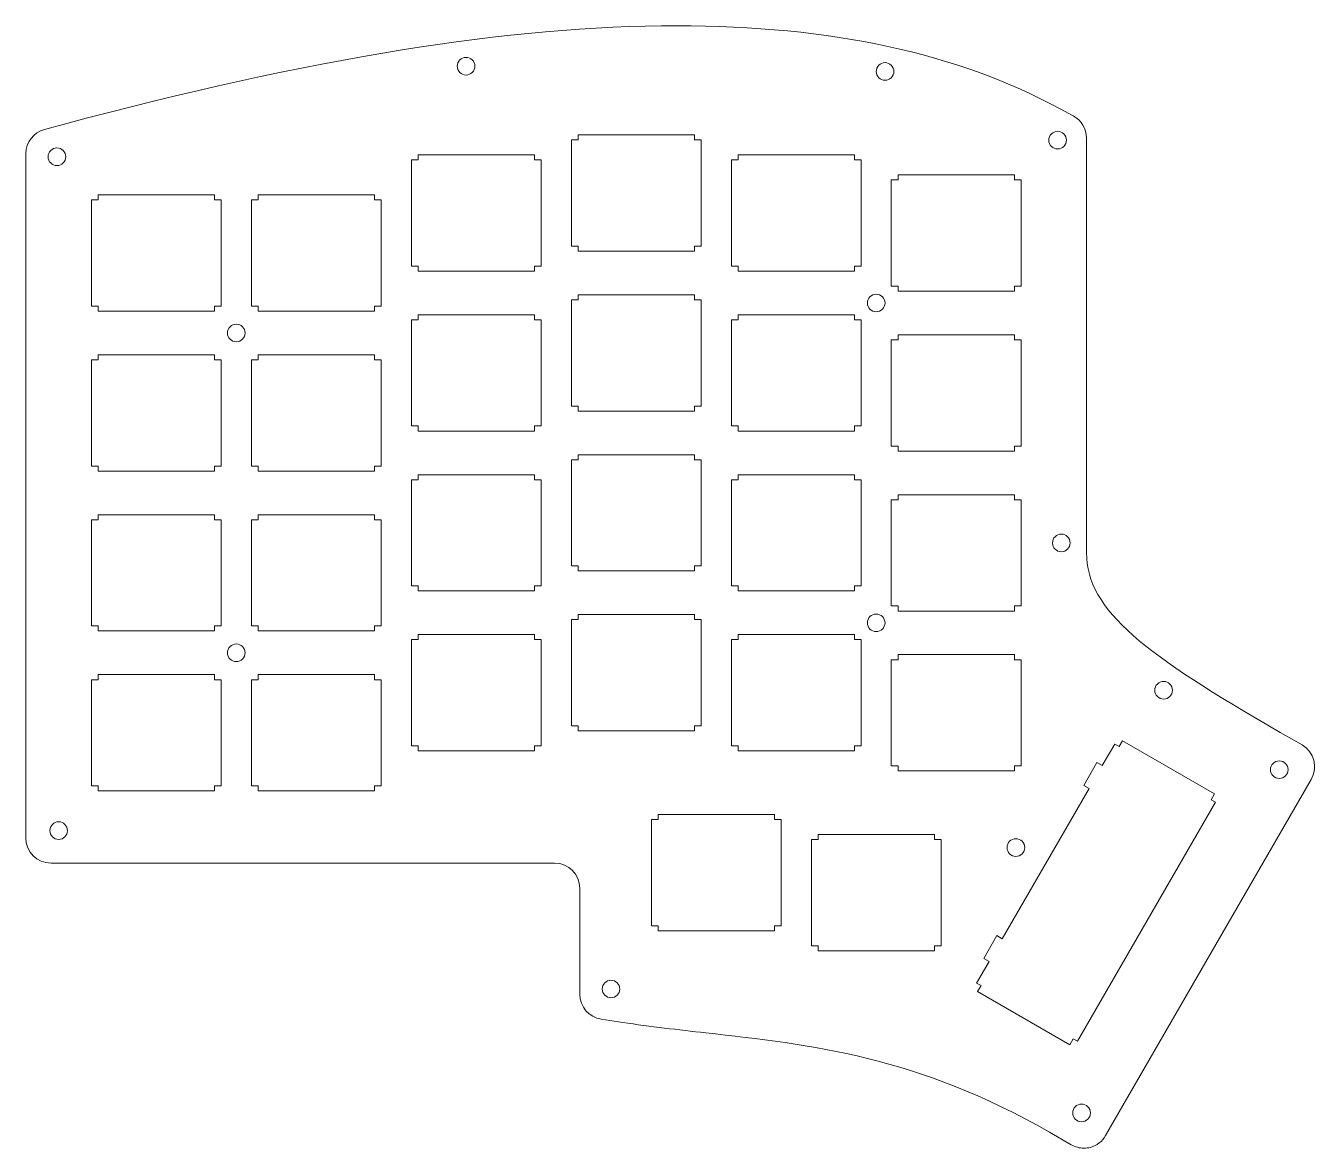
# Model space of a CAD drawing. Header units: inches. Extents: x 28 to 182, y -215 to -82.
import ezdxf

# ---------------------------------------------------------------- set-up
doc = ezdxf.new("R2010")
doc.units = ezdxf.units.IN
doc.header["$MEASUREMENT"] = 0
doc.layers.add('Capa 1', color=7, linetype='Continuous')

msp = doc.modelspace()

# ---------------------------------------------------------------- linework, layer by layer
at = {"layer": 'Capa 1', "color": 29, "lineweight": 20}
for points in [[(94.08, -94.58), (94.08, -95.18), (93.28, -95.18), (93.28, -107.83), (94.08, -107.83), (94.08, -108.43), (107.93, -108.43), (107.93, -107.83), (108.73, -107.83), (108.73, -95.18), (107.93, -95.18), (107.93, -94.58), (94.08, -94.58)], [(75.03, -96.96), (75.03, -97.56), (74.23, -97.56), (74.23, -110.21), (75.03, -110.21), (75.03, -110.81), (88.88, -110.81), (88.88, -110.21), (89.68, -110.21), (89.68, -97.56), (88.88, -97.56), (88.88, -96.96), (75.03, -96.96)], [(113.13, -96.96), (113.13, -97.56), (112.33, -97.56), (112.33, -110.21), (113.13, -110.21), (113.13, -110.81), (126.98, -110.81), (126.98, -110.21), (127.78, -110.21), (127.78, -97.56), (126.98, -97.56), (126.98, -96.96), (113.13, -96.96)], [(132.18, -99.35), (132.18, -99.95), (131.38, -99.95), (131.38, -112.6), (132.18, -112.6), (132.18, -113.2), (146.03, -113.2), (146.03, -112.6), (146.83, -112.6), (146.83, -99.95), (146.03, -99.95), (146.03, -99.35), (132.18, -99.35)], [(36.93, -101.73), (36.93, -102.33), (36.13, -102.33), (36.13, -114.98), (36.93, -114.98), (36.93, -115.58), (50.78, -115.58), (50.78, -114.98), (51.58, -114.98), (51.58, -102.33), (50.78, -102.33), (50.78, -101.73), (36.93, -101.73)], [(55.98, -101.73), (55.98, -102.33), (55.18, -102.33), (55.18, -114.98), (55.98, -114.98), (55.98, -115.58), (69.83, -115.58), (69.83, -114.98), (70.63, -114.98), (70.63, -102.33), (69.83, -102.33), (69.83, -101.73), (55.98, -101.73)], [(94.08, -113.63), (94.08, -114.23), (93.28, -114.23), (93.28, -126.88), (94.08, -126.88), (94.08, -127.48), (107.93, -127.48), (107.93, -126.88), (108.73, -126.88), (108.73, -114.23), (107.93, -114.23), (107.93, -113.63), (94.08, -113.63)], [(75.03, -116.01), (75.03, -116.61), (74.23, -116.61), (74.23, -129.26), (75.03, -129.26), (75.03, -129.86), (88.88, -129.86), (88.88, -129.26), (89.68, -129.26), (89.68, -116.61), (88.88, -116.61), (88.88, -116.01), (75.03, -116.01)], [(113.13, -116.01), (113.13, -116.61), (112.33, -116.61), (112.33, -129.26), (113.13, -129.26), (113.13, -129.86), (126.98, -129.86), (126.98, -129.26), (127.78, -129.26), (127.78, -116.61), (126.98, -116.61), (126.98, -116.01), (113.13, -116.01)], [(132.18, -118.4), (132.18, -119), (131.38, -119), (131.38, -131.65), (132.18, -131.65), (132.18, -132.25), (146.03, -132.25), (146.03, -131.65), (146.83, -131.65), (146.83, -119), (146.03, -119), (146.03, -118.4), (132.18, -118.4)], [(36.93, -120.78), (36.93, -121.38), (36.13, -121.38), (36.13, -134.03), (36.93, -134.03), (36.93, -134.63), (50.78, -134.63), (50.78, -134.03), (51.58, -134.03), (51.58, -121.38), (50.78, -121.38), (50.78, -120.78), (36.93, -120.78)], [(55.98, -120.78), (55.98, -121.38), (55.18, -121.38), (55.18, -134.03), (55.98, -134.03), (55.98, -134.63), (69.83, -134.63), (69.83, -134.03), (70.63, -134.03), (70.63, -121.38), (69.83, -121.38), (69.83, -120.78), (55.98, -120.78)], [(94.08, -132.68), (94.08, -133.28), (93.28, -133.28), (93.28, -145.93), (94.08, -145.93), (94.08, -146.53), (107.93, -146.53), (107.93, -145.93), (108.73, -145.93), (108.73, -133.28), (107.93, -133.28), (107.93, -132.68), (94.08, -132.68)], [(75.03, -135.06), (75.03, -135.66), (74.23, -135.66), (74.23, -148.31), (75.03, -148.31), (75.03, -148.91), (88.88, -148.91), (88.88, -148.31), (89.68, -148.31), (89.68, -135.66), (88.88, -135.66), (88.88, -135.06), (75.03, -135.06)], [(113.13, -135.06), (113.13, -135.66), (112.33, -135.66), (112.33, -148.31), (113.13, -148.31), (113.13, -148.91), (126.98, -148.91), (126.98, -148.31), (127.78, -148.31), (127.78, -135.66), (126.98, -135.66), (126.98, -135.06), (113.13, -135.06)], [(132.18, -137.45), (132.18, -138.05), (131.38, -138.05), (131.38, -150.7), (132.18, -150.7), (132.18, -151.3), (146.03, -151.3), (146.03, -150.7), (146.83, -150.7), (146.83, -138.05), (146.03, -138.05), (146.03, -137.45), (132.18, -137.45)], [(36.93, -139.83), (36.93, -140.43), (36.13, -140.43), (36.13, -153.08), (36.93, -153.08), (36.93, -153.68), (50.78, -153.68), (50.78, -153.08), (51.58, -153.08), (51.58, -140.43), (50.78, -140.43), (50.78, -139.83), (36.93, -139.83)], [(55.98, -139.83), (55.98, -140.43), (55.18, -140.43), (55.18, -153.08), (55.98, -153.08), (55.98, -153.68), (69.83, -153.68), (69.83, -153.08), (70.63, -153.08), (70.63, -140.43), (69.83, -140.43), (69.83, -139.83), (55.98, -139.83)], [(94.08, -151.73), (94.08, -152.33), (93.28, -152.33), (93.28, -164.98), (94.08, -164.98), (94.08, -165.58), (107.93, -165.58), (107.93, -164.98), (108.73, -164.98), (108.73, -152.33), (107.93, -152.33), (107.93, -151.73), (94.08, -151.73)], [(75.03, -154.11), (75.03, -154.71), (74.23, -154.71), (74.23, -167.36), (75.03, -167.36), (75.03, -167.96), (88.88, -167.96), (88.88, -167.36), (89.68, -167.36), (89.68, -154.71), (88.88, -154.71), (88.88, -154.11), (75.03, -154.11)], [(113.13, -154.11), (113.13, -154.71), (112.33, -154.71), (112.33, -167.36), (113.13, -167.36), (113.13, -167.96), (126.98, -167.96), (126.98, -167.36), (127.78, -167.36), (127.78, -154.71), (126.98, -154.71), (126.98, -154.11), (113.13, -154.11)], [(132.18, -156.5), (132.18, -157.1), (131.38, -157.1), (131.38, -169.75), (132.18, -169.75), (132.18, -170.35), (146.03, -170.35), (146.03, -169.75), (146.83, -169.75), (146.83, -157.1), (146.03, -157.1), (146.03, -156.5), (132.18, -156.5)], [(36.93, -158.88), (36.93, -159.48), (36.13, -159.48), (36.13, -172.13), (36.93, -172.13), (36.93, -172.73), (50.78, -172.73), (50.78, -172.13), (51.58, -172.13), (51.58, -159.48), (50.78, -159.48), (50.78, -158.88), (36.93, -158.88)], [(55.98, -158.88), (55.98, -159.48), (55.18, -159.48), (55.18, -172.13), (55.98, -172.13), (55.98, -172.73), (69.83, -172.73), (69.83, -172.13), (70.63, -172.13), (70.63, -159.48), (69.83, -159.48), (69.83, -158.88), (55.98, -158.88)], [(169.98, -174.09), (169.47, -173.79), (169.87, -173.08), (158.9, -166.75), (158.5, -167.45), (157.98, -167.15), (156.5, -169.72), (155.85, -169.35), (154.29, -172.07), (154.93, -172.44), (144.59, -190.34), (143.95, -189.97), (142.38, -192.69), (143.02, -193.06), (141.54, -195.63), (142.06, -195.93), (141.65, -196.63), (152.62, -202.96), (153.03, -202.26), (153.55, -202.56), (169.98, -174.09)], [(103.61, -175.55), (103.61, -176.15), (102.81, -176.15), (102.81, -188.8), (103.61, -188.8), (103.61, -189.4), (117.46, -189.4), (117.46, -188.8), (118.26, -188.8), (118.26, -176.15), (117.46, -176.15), (117.46, -175.55), (103.61, -175.55)], [(122.66, -177.93), (122.66, -178.53), (121.86, -178.53), (121.86, -191.18), (122.66, -191.18), (122.66, -191.78), (136.51, -191.78), (136.51, -191.18), (137.31, -191.18), (137.31, -178.53), (136.51, -178.53), (136.51, -177.93), (122.66, -177.93)]]:
    msp.add_lwpolyline(points, dxfattribs=at)
for points, knots in [([(154.31, -215.29), (153.78, -215.29), (153.27, -215.15), (152.81, -214.89), (152.81, -214.89), (150.21, -213.39), (150.21, -213.39), (134.58, -204.37), (121.72, -202.94), (109.28, -201.55), (106.03, -201.19), (102.69, -200.81), (99.39, -200.31), (99.39, -200.31), (96.84, -199.93), (96.84, -199.93), (95.38, -199.7), (94.29, -198.44), (94.29, -196.96), (94.29, -196.96), (94.29, -184.33), (94.29, -184.33), (94.29, -182.67), (92.95, -181.33), (91.29, -181.33), (91.29, -181.33), (31.32, -181.33), (31.32, -181.33), (29.67, -181.33), (28.32, -179.99), (28.32, -178.33), (28.32, -178.33), (28.32, -96.83), (28.32, -96.83), (28.32, -95.48), (29.23, -94.29), (30.54, -93.94), (30.54, -93.94), (32.76, -93.34), (32.76, -93.34), (62.13, -85.44), (86.03, -81.59), (105.84, -81.59), (124.28, -81.59), (139.21, -84.83), (151.48, -91.48), (151.48, -91.48), (153.05, -92.33), (153.05, -92.33), (154.02, -92.85), (154.62, -93.86), (154.62, -94.96), (154.62, -94.96), (154.62, -144.38), (154.62, -144.38), (154.62, -151.29), (161.74, -156.56), (177.68, -165.76), (177.68, -165.76), (180.28, -167.26), (180.28, -167.26), (181.71, -168.09), (182.2, -169.92), (181.38, -171.36), (181.38, -171.36), (156.9, -213.79), (156.9, -213.79), (156.51, -214.48), (155.85, -214.98), (155.08, -215.19), (154.83, -215.25), (154.57, -215.29), (154.31, -215.29)], [0, 0, 0, 0, 1, 1, 1, 2, 2, 2, 3, 3, 3, 4, 4, 4, 5, 5, 5, 6, 6, 6, 7, 7, 7, 8, 8, 8, 9, 9, 9, 10, 10, 10, 11, 11, 11, 12, 12, 12, 13, 13, 13, 14, 14, 14, 15, 15, 15, 16, 16, 16, 17, 17, 17, 18, 18, 18, 19, 19, 19, 20, 20, 20, 21, 21, 21, 22, 22, 22, 23, 23, 23, 24, 24, 24, 24]), ([(81.79, -86.4), (81.79, -86.98), (81.32, -87.45), (80.74, -87.45), (80.16, -87.45), (79.69, -86.98), (79.69, -86.4), (79.69, -85.82), (80.16, -85.35), (80.74, -85.35), (81.32, -85.35), (81.79, -85.82), (81.79, -86.4)], [0, 0, 0, 0, 1, 1, 1, 2, 2, 2, 3, 3, 3, 4, 4, 4, 4]), ([(131.68, -87.03), (131.68, -87.61), (131.2, -88.08), (130.63, -88.08), (130.05, -88.08), (129.58, -87.61), (129.58, -87.03), (129.58, -86.45), (130.05, -85.98), (130.63, -85.98), (131.2, -85.98), (131.68, -86.45), (131.68, -87.03)], [0, 0, 0, 0, 1, 1, 1, 2, 2, 2, 3, 3, 3, 4, 4, 4, 4]), ([(152.23, -95.21), (152.23, -95.79), (151.76, -96.26), (151.18, -96.26), (150.6, -96.26), (150.13, -95.79), (150.13, -95.21), (150.13, -94.63), (150.6, -94.16), (151.18, -94.16), (151.76, -94.16), (152.23, -94.63), (152.23, -95.21)], [0, 0, 0, 0, 1, 1, 1, 2, 2, 2, 3, 3, 3, 4, 4, 4, 4]), ([(33.08, -97.19), (33.08, -97.77), (32.61, -98.24), (32.03, -98.24), (31.45, -98.24), (30.98, -97.77), (30.98, -97.19), (30.98, -96.61), (31.45, -96.14), (32.03, -96.14), (32.61, -96.14), (33.08, -96.61), (33.08, -97.19)], [0, 0, 0, 0, 1, 1, 1, 2, 2, 2, 3, 3, 3, 4, 4, 4, 4]), ([(130.63, -114.61), (130.63, -115.19), (130.15, -115.66), (129.58, -115.66), (129, -115.66), (128.53, -115.19), (128.53, -114.61), (128.53, -114.03), (129, -113.56), (129.58, -113.56), (130.15, -113.56), (130.63, -114.03), (130.63, -114.61)], [0, 0, 0, 0, 1, 1, 1, 2, 2, 2, 3, 3, 3, 4, 4, 4, 4]), ([(54.43, -118.18), (54.43, -118.76), (53.95, -119.23), (53.38, -119.23), (52.8, -119.23), (52.33, -118.76), (52.33, -118.18), (52.33, -117.6), (52.8, -117.13), (53.38, -117.13), (53.95, -117.13), (54.43, -117.6), (54.43, -118.18)], [0, 0, 0, 0, 1, 1, 1, 2, 2, 2, 3, 3, 3, 4, 4, 4, 4]), ([(152.67, -143.19), (152.67, -143.77), (152.2, -144.24), (151.62, -144.24), (151.04, -144.24), (150.57, -143.77), (150.57, -143.19), (150.57, -142.61), (151.04, -142.14), (151.62, -142.14), (152.2, -142.14), (152.67, -142.61), (152.67, -143.19)], [0, 0, 0, 0, 1, 1, 1, 2, 2, 2, 3, 3, 3, 4, 4, 4, 4]), ([(130.63, -152.71), (130.63, -153.29), (130.15, -153.76), (129.58, -153.76), (129, -153.76), (128.53, -153.29), (128.53, -152.71), (128.53, -152.13), (129, -151.66), (129.58, -151.66), (130.15, -151.66), (130.63, -152.13), (130.63, -152.71)], [0, 0, 0, 0, 1, 1, 1, 2, 2, 2, 3, 3, 3, 4, 4, 4, 4]), ([(54.43, -156.28), (54.43, -156.86), (53.95, -157.33), (53.38, -157.33), (52.8, -157.33), (52.33, -156.86), (52.33, -156.28), (52.33, -155.7), (52.8, -155.23), (53.38, -155.23), (53.95, -155.23), (54.43, -155.7), (54.43, -156.28)], [0, 0, 0, 0, 1, 1, 1, 2, 2, 2, 3, 3, 3, 4, 4, 4, 4]), ([(164.85, -160.74), (164.85, -161.32), (164.38, -161.79), (163.8, -161.79), (163.22, -161.79), (162.75, -161.32), (162.75, -160.74), (162.75, -160.16), (163.22, -159.69), (163.8, -159.69), (164.38, -159.69), (164.85, -160.16), (164.85, -160.74)], [0, 0, 0, 0, 1, 1, 1, 2, 2, 2, 3, 3, 3, 4, 4, 4, 4]), ([(178.62, -170.2), (178.62, -170.78), (178.15, -171.25), (177.57, -171.25), (176.99, -171.25), (176.52, -170.78), (176.52, -170.2), (176.52, -169.62), (176.99, -169.15), (177.57, -169.15), (178.15, -169.15), (178.62, -169.62), (178.62, -170.2)], [0, 0, 0, 0, 1, 1, 1, 2, 2, 2, 3, 3, 3, 4, 4, 4, 4]), ([(33.28, -177.46), (33.28, -178.04), (32.81, -178.51), (32.23, -178.51), (31.65, -178.51), (31.18, -178.04), (31.18, -177.46), (31.18, -176.89), (31.65, -176.41), (32.23, -176.41), (32.81, -176.41), (33.28, -176.89), (33.28, -177.46)], [0, 0, 0, 0, 1, 1, 1, 2, 2, 2, 3, 3, 3, 4, 4, 4, 4]), ([(147.26, -179.48), (147.26, -180.06), (146.79, -180.53), (146.21, -180.53), (145.63, -180.53), (145.16, -180.06), (145.16, -179.48), (145.16, -178.9), (145.63, -178.43), (146.21, -178.43), (146.79, -178.43), (147.26, -178.9), (147.26, -179.48)], [0, 0, 0, 0, 1, 1, 1, 2, 2, 2, 3, 3, 3, 4, 4, 4, 4]), ([(99.05, -196.33), (99.05, -196.91), (98.58, -197.38), (98, -197.38), (97.42, -197.38), (96.95, -196.91), (96.95, -196.33), (96.95, -195.75), (97.42, -195.28), (98, -195.28), (98.58, -195.28), (99.05, -195.75), (99.05, -196.33)], [0, 0, 0, 0, 1, 1, 1, 2, 2, 2, 3, 3, 3, 4, 4, 4, 4]), ([(155.08, -211.09), (155.08, -211.67), (154.61, -212.14), (154.03, -212.14), (153.45, -212.14), (152.98, -211.67), (152.98, -211.09), (152.98, -210.51), (153.45, -210.04), (154.03, -210.04), (154.61, -210.04), (155.08, -210.51), (155.08, -211.09)], [0, 0, 0, 0, 1, 1, 1, 2, 2, 2, 3, 3, 3, 4, 4, 4, 4])]:
    msp.add_open_spline(points, degree=3, knots=knots, dxfattribs=at)

doc.saveas('drawing.dxf')
